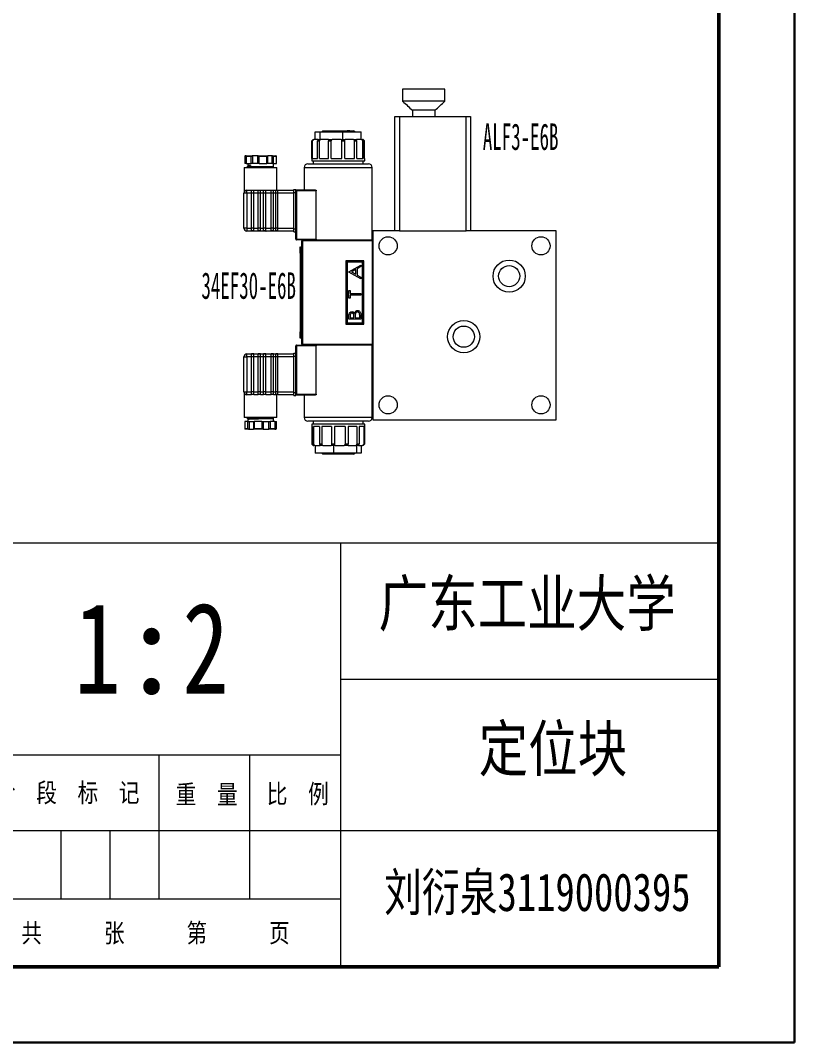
# Model space of a CAD drawing. Header units: millimetres. Extents: x 786 to 1206, y 249 to 546.
# Drawn here: x 1103.5 to 1205.8, y 248.9 to 383.9 of the extents above; entities that cross this region are included whole.
import ezdxf

# ---------------------------------------------------------------- set-up
doc = ezdxf.new("R2010")
doc.units = ezdxf.units.MM
doc.layers.get('0').update_dxf_attribs({"lineweight": 20})
doc.layers.add('10', color=7, linetype='Continuous')
doc.layers.add('总内框线', color=7, linetype='Continuous', lineweight=50)
doc.layers.add('总外框线', color=7, linetype='Continuous', lineweight=30)
doc.styles.add('SLDTEXTSTYLE4', font='TXT', dxfattribs={"width": 0.7})
doc.styles.get("Standard").update_dxf_attribs({"font": '', "height": 3.5})
doc.styles.add('陈杰（2）', font='gbenor.shx', dxfattribs={"width": 0.8, "bigfont": 'gbcbig.shx'})
doc.styles.get('Standard').set_extended_font_data('HYSWLongFangSong')

msp = doc.modelspace()

# ---------------------------------------------------------------- linework, layer by layer
for p, q in [((1195.8448, 535.9074), (1195.8448, 355.9074)), ((1015.8448, 314.9074), (1195.8448, 314.9074)), ((1145.8448, 258.9074), (1145.8448, 314.9074)), ((1195.8448, 314.9074), (1195.8448, 258.9074)), ((1145.8448, 296.9074), (1195.8448, 296.9074)), ((1015.8448, 286.9074), (1145.8448, 286.9074)), ((1121.8448, 267.9074), (1121.8448, 286.9074)), ((1133.8448, 267.9074), (1133.8448, 286.9074)), ((1095.8448, 276.9074), (1145.8448, 276.9074)), ((1108.8448, 276.9074), (1108.8448, 267.9074)), ((1115.3448, 276.9074), (1115.3448, 267.9074)), ((1145.8448, 276.9074), (1195.8448, 276.9074)), ((1095.8448, 267.9074), (1145.8448, 267.9074)), ((1195.8448, 258.9074), (1015.8448, 258.9074))]:
    msp.add_line(p, q)
at = {"color": 7, "linetype": 'Continuous', "lineweight": 15}
for p, q in [((1154.0235, 374.8322), (1154.0235, 373.2322)), ((1159.6235, 374.8322), (1154.0235, 374.8322)), ((1159.6235, 373.2322), (1159.6235, 374.8322)), ((1159.6235, 373.2322), (1154.0235, 373.2322)), ((1155.3235, 372.0322), (1155.3235, 371.2322)), ((1158.3235, 372.0322), (1155.3235, 372.0322)), ((1158.3235, 371.2322), (1158.3235, 372.0322)), ((1153.0235, 356.1322), (1153.0235, 371.2322)), ((1153.0235, 371.2322), (1153.6235, 371.2322)), ((1153.6235, 371.2322), (1153.6235, 356.1322)), ((1153.6235, 371.2322), (1162.4235, 371.2322)), ((1162.4235, 356.1322), (1162.4235, 371.2322)), ((1162.4235, 371.2322), (1163.0235, 371.2322)), ((1163.0235, 371.2322), (1163.0235, 356.1322)), ((1142.4837, 369.1722), (1143.1162, 369.1722)), ((1142.4837, 368.1722), (1142.4837, 369.1722)), ((1143.1162, 369.1722), (1146.149, 369.1722)), ((1143.1162, 368.1722), (1143.1162, 369.1722)), ((1143.4765, 369.3322), (1143.3871, 369.2428)), ((1143.4583, 369.1987), (1143.4125, 369.1722)), ((1143.4765, 369.3322), (1147.5565, 369.3322)), ((1146.149, 369.1722), (1148.5494, 369.1722)), ((1146.149, 368.1722), (1146.149, 369.1722)), ((1147.7165, 369.1722), (1147.5565, 369.3322)), ((1148.5494, 368.1722), (1148.5494, 369.1722)), ((1142.202, 368.1722), (1142.0524, 368.0122)), ((1142.0524, 365.6722), (1142.0524, 368.0122)), ((1142.0524, 368.0122), (1142.1337, 368.0122)), ((1142.1337, 368.0122), (1142.3059, 368.1722)), ((1142.1337, 365.6722), (1142.1337, 368.0122)), ((1142.202, 368.1722), (1142.3059, 368.1722)), ((1142.8529, 368.1722), (1142.3059, 368.1722)), ((1142.8519, 368.1722), (1142.7664, 368.0122)), ((1142.7664, 365.6722), (1142.7664, 368.0122)), ((1142.7664, 368.0122), (1143.0359, 368.0122)), ((1142.8519, 368.1722), (1143.1962, 368.1722)), ((1143.0359, 368.0122), (1143.1962, 368.1722)), ((1143.0359, 365.6722), (1143.0359, 368.0122)), ((1144.2157, 368.1722), (1143.1962, 368.1722)), ((1144.2157, 368.1722), (1144.2173, 368.0122)), ((1144.2157, 368.1722), (1144.7083, 368.1722)), ((1144.2173, 365.6722), (1144.2173, 368.0122)), ((1144.2173, 368.0122), (1144.6028, 368.0122)), ((1144.6028, 368.0122), (1144.7083, 368.1722)), ((1144.6028, 365.6722), (1144.6028, 368.0122)), ((1145.9281, 368.1722), (1144.7083, 368.1722)), ((1145.9281, 368.1722), (1146.0163, 368.0122)), ((1145.9281, 368.1722), (1146.4369, 368.1722)), ((1146.0163, 365.6722), (1146.0163, 368.0122)), ((1146.0163, 368.0122), (1146.4145, 368.0122)), ((1146.4145, 368.0122), (1146.4369, 368.1722)), ((1146.4145, 365.6722), (1146.4145, 368.0122)), ((1147.5303, 368.1722), (1146.4369, 368.1722)), ((1147.5303, 368.1722), (1147.6814, 368.0122)), ((1147.5303, 368.1722), (1147.919, 368.1722)), ((1147.6814, 365.6722), (1147.6814, 368.0122)), ((1147.6814, 368.0122), (1147.9856, 368.0122)), ((1148.5928, 368.1722), (1147.9169, 368.1722)), ((1147.9856, 368.0122), (1147.919, 368.1722)), ((1147.9856, 365.6722), (1147.9856, 368.0122)), ((1148.5928, 368.1722), (1148.7573, 368.1722)), ((1148.5928, 368.1722), (1148.7664, 368.0122)), ((1148.8311, 368.1722), (1148.7466, 368.1722)), ((1148.8951, 368.0122), (1148.7573, 368.1722)), ((1148.7664, 365.6722), (1148.7664, 368.0122)), ((1148.7664, 368.0122), (1148.8951, 368.0122)), ((1148.8311, 368.1722), (1148.9807, 368.0122)), ((1148.8951, 365.6722), (1148.8951, 368.0122)), ((1148.9807, 365.6722), (1148.9807, 368.0122)), ((1133.1688, 365.965), (1133.1688, 365.0222)), ((1133.2596, 366.0222), (1133.2182, 366.0222)), ((1133.3511, 366.0222), (1133.2596, 366.0222)), ((1133.2596, 365.0222), (1133.2596, 366.0222)), ((1133.3357, 365.9808), (1133.3357, 365.0222)), ((1133.3511, 366.0222), (1134.165, 366.0222)), ((1133.3546, 365.9622), (1134.0072, 365.9622)), ((1133.3546, 365.0222), (1133.3546, 365.9622)), ((1134.0072, 365.0222), (1134.0072, 365.9622)), ((1134.2167, 366.0222), (1134.165, 366.0222)), ((1134.9078, 366.0222), (1134.2167, 366.0222)), ((1134.2167, 365.0222), (1134.2167, 366.0222)), ((1134.9078, 365.0222), (1134.9078, 366.0222)), ((1134.9348, 366.0222), (1134.9078, 366.0222)), ((1134.9348, 366.0222), (1136.2033, 366.0222)), ((1135.0765, 365.9622), (1136.0937, 365.9622)), ((1135.0765, 365.0222), (1135.0765, 365.9622)), ((1136.0937, 365.0222), (1136.0937, 365.9622)), ((1136.2137, 366.0222), (1136.2033, 366.0222)), ((1136.7855, 366.0222), (1136.2137, 366.0222)), ((1136.2137, 365.0222), (1136.2137, 366.0222)), ((1136.8402, 366.0222), (1136.7855, 366.0222)), ((1136.7855, 365.0222), (1136.7855, 366.0222)), ((1136.8402, 366.0222), (1137.2948, 366.0222)), ((1136.9785, 365.9622), (1137.343, 365.9622)), ((1136.9785, 365.0222), (1136.9785, 365.9622)), ((1137.343, 365.0222), (1137.343, 365.9622)), ((1137.3443, 365.0222), (1137.3443, 365.965)), ((1133.2596, 365.0222), (1133.1688, 365.0222)), ((1133.3357, 365.0222), (1133.2596, 365.0222)), ((1133.3546, 365.0222), (1133.3357, 365.0222)), ((1133.3546, 365.0222), (1134.0072, 365.0222)), ((1133.5261, 364.6018), (1133.4565, 364.5322)), ((1133.4565, 364.5322), (1133.4565, 364.4722)), ((1133.4565, 364.5322), (1134.8321, 364.5322)), ((1133.5414, 364.6045), (1133.5825, 364.6222)), ((1133.5565, 365.0222), (1133.5565, 364.7106)), ((1133.5825, 364.6222), (1136.9665, 364.6222)), ((1133.9408, 364.7434), (1133.9408, 364.6511)), ((1134.2167, 365.0222), (1134.0072, 365.0222)), ((1134.0565, 364.508), (1134.0565, 364.4722)), ((1134.9078, 365.0222), (1134.2167, 365.0222)), ((1135.0765, 365.0222), (1134.9078, 365.0222)), ((1135.0765, 365.0222), (1136.0937, 365.0222)), ((1136.2137, 365.0222), (1136.0937, 365.0222)), ((1136.7855, 365.0222), (1136.2137, 365.0222)), ((1136.4565, 364.4797), (1136.4565, 364.562)), ((1136.9785, 365.0222), (1136.7855, 365.0222)), ((1136.9565, 364.6222), (1136.9565, 365.0222)), ((1136.9927, 364.5961), (1136.9665, 364.6222)), ((1136.9785, 365.0222), (1137.343, 365.0222)), ((1137.3443, 365.0222), (1137.343, 365.0222)), ((1141.5165, 364.9722), (1149.5165, 364.9722)), ((1142.0165, 365.6722), (1142.0165, 365.3722)), ((1142.0165, 365.6722), (1142.0524, 365.6722)), ((1142.0165, 365.3722), (1149.0165, 365.3722)), ((1142.1337, 365.6722), (1142.7664, 365.6722)), ((1142.2165, 365.3722), (1142.2165, 364.9722)), ((1143.0359, 365.6722), (1144.2173, 365.6722)), ((1144.6028, 365.6722), (1146.0163, 365.6722)), ((1146.4145, 365.6722), (1147.6814, 365.6722)), ((1147.9856, 365.6722), (1148.7664, 365.6722)), ((1148.8165, 364.9722), (1148.8165, 365.3722)), ((1148.8951, 365.6722), (1149.0165, 365.6722)), ((1149.0165, 365.3722), (1149.0165, 365.6722)), ((1133.1065, 364.4722), (1133.1065, 361.2695)), ((1133.1065, 364.4722), (1137.4065, 364.4722)), ((1137.4065, 361.4322), (1137.4065, 364.4722)), ((1141.0165, 364.4722), (1141.0165, 361.5122)), ((1150.0165, 354.9122), (1150.0165, 364.4722)), ((1133.0565, 356.4722), (1133.0565, 361.0722)), ((1133.4565, 361.0722), (1133.0565, 361.0722)), ((1133.4565, 361.0722), (1133.4565, 361.4722)), ((1133.4565, 361.4722), (1134.0565, 361.4722)), ((1133.4565, 361.0722), (1133.4565, 356.4722)), ((1134.0565, 361.0722), (1133.4565, 361.0722)), ((1134.0565, 361.0722), (1134.0565, 361.4722)), ((1134.3565, 361.4322), (1134.0565, 361.4322)), ((1134.0565, 356.4722), (1134.0565, 361.0722)), ((1134.3565, 361.0722), (1134.0565, 361.0722)), ((1134.3565, 361.0722), (1134.3565, 361.4722)), ((1134.3565, 361.4722), (1134.9565, 361.4722)), ((1134.3565, 356.4722), (1134.3565, 361.0722)), ((1134.9565, 361.0722), (1134.3565, 361.0722)), ((1134.9565, 361.0722), (1134.9565, 361.4722)), ((1135.2565, 361.4322), (1134.9565, 361.4322)), ((1134.9565, 356.4722), (1134.9565, 361.0722)), ((1135.2565, 361.0722), (1134.9565, 361.0722)), ((1135.2565, 361.0722), (1135.2565, 361.4722)), ((1135.2565, 361.4722), (1135.6565, 361.4722)), ((1135.2565, 356.4722), (1135.2565, 361.0722)), ((1135.6565, 361.0722), (1135.2565, 361.0722)), ((1135.6565, 361.0722), (1135.6565, 361.4722)), ((1135.9565, 361.4322), (1135.6565, 361.4322)), ((1135.6565, 356.4722), (1135.6565, 361.0722)), ((1135.9565, 361.0722), (1135.6565, 361.0722)), ((1135.9565, 361.0722), (1135.9565, 361.4722)), ((1135.9565, 361.4722), (1136.6565, 361.4722)), ((1135.9565, 356.4722), (1135.9565, 361.0722)), ((1136.6565, 361.0722), (1135.9565, 361.0722)), ((1136.6565, 361.0722), (1136.6565, 361.4722)), ((1136.9565, 361.4322), (1136.6565, 361.4322)), ((1136.6565, 356.4722), (1136.6565, 361.0722)), ((1136.9565, 361.0722), (1136.6565, 361.0722)), ((1136.9565, 361.0722), (1136.9565, 361.4722)), ((1136.9565, 361.4722), (1137.2565, 361.4722)), ((1136.9565, 356.4722), (1136.9565, 361.0722)), ((1137.2565, 361.0722), (1136.9565, 361.0722)), ((1137.2565, 361.0722), (1137.2565, 361.4722)), ((1137.5565, 361.4322), (1137.2565, 361.4322)), ((1137.2565, 356.4722), (1137.2565, 361.0722)), ((1137.5565, 361.0722), (1137.2565, 361.0722)), ((1137.5565, 361.0722), (1137.5565, 361.4722)), ((1137.5565, 361.4722), (1139.6565, 361.4722)), ((1139.6565, 361.0722), (1137.5565, 361.0722)), ((1137.5565, 356.4722), (1137.5565, 361.0722)), ((1139.6565, 361.1722), (1139.6565, 361.5722)), ((1139.6565, 361.5722), (1139.9165, 361.5722)), ((1139.6565, 356.3722), (1139.6565, 361.1722)), ((1139.6565, 361.1722), (1139.9165, 361.1722)), ((1139.9165, 361.4122), (1139.9165, 361.5722)), ((1139.9165, 355.0122), (1139.9165, 361.4122)), ((1140.0078, 361.4122), (1139.9165, 361.4122)), ((1142.6103, 361.4122), (1140.0078, 361.4122)), ((1140.0078, 361.4122), (1140.0078, 355.0122)), ((1140.0165, 361.5122), (1142.4834, 361.5122)), ((1142.6103, 355.0122), (1142.6103, 361.4122)), ((1133.4565, 356.4722), (1133.0565, 356.4722)), ((1133.4565, 356.4722), (1134.0565, 356.4722)), ((1133.4565, 356.4722), (1133.4565, 356.0722)), ((1134.0565, 356.0722), (1134.0565, 356.4722)), ((1134.3565, 356.4722), (1134.0565, 356.4722)), ((1134.3565, 356.0722), (1134.3565, 356.4722)), ((1134.3565, 356.4722), (1134.9565, 356.4722)), ((1134.9565, 356.0722), (1134.9565, 356.4722)), ((1135.2565, 356.4722), (1134.9565, 356.4722)), ((1135.2565, 356.4722), (1135.6565, 356.4722)), ((1135.2565, 356.0722), (1135.2565, 356.4722)), ((1135.6565, 356.0722), (1135.6565, 356.4722)), ((1135.9565, 356.4722), (1135.6565, 356.4722)), ((1135.9565, 356.0722), (1135.9565, 356.4722)), ((1135.9565, 356.4722), (1136.6565, 356.4722)), ((1136.6565, 356.0722), (1136.6565, 356.4722)), ((1136.9565, 356.4722), (1136.6565, 356.4722)), ((1136.9565, 356.0722), (1136.9565, 356.4722)), ((1136.9565, 356.4722), (1137.2565, 356.4722)), ((1137.2565, 356.0722), (1137.2565, 356.4722)), ((1137.5565, 356.4722), (1137.2565, 356.4722)), ((1137.5565, 356.4722), (1139.6565, 356.4722)), ((1137.5565, 356.0722), (1137.5565, 356.4722)), ((1134.0565, 356.0722), (1133.4565, 356.0722)), ((1134.3565, 356.1122), (1134.0565, 356.1122)), ((1134.3565, 356.0722), (1134.0565, 356.0722)), ((1134.9565, 356.0722), (1134.3565, 356.0722)), ((1135.2565, 356.1122), (1134.9565, 356.1122)), ((1135.2565, 356.0722), (1134.9565, 356.0722)), ((1135.6565, 356.0722), (1135.2565, 356.0722)), ((1135.9565, 356.1122), (1135.6565, 356.1122)), ((1135.9565, 356.0722), (1135.6565, 356.0722)), ((1136.6565, 356.0722), (1135.9565, 356.0722)), ((1136.9565, 356.1122), (1136.6565, 356.1122)), ((1136.9565, 356.0722), (1136.6565, 356.0722)), ((1137.2565, 356.0722), (1136.9565, 356.0722)), ((1137.5565, 356.1122), (1137.2565, 356.1122)), ((1137.5565, 356.0722), (1137.2565, 356.0722)), ((1139.6565, 356.0722), (1137.5565, 356.0722)), ((1139.6565, 355.9722), (1139.6565, 356.3722)), ((1139.6565, 356.3722), (1139.9165, 356.3722)), ((1139.6565, 355.9722), (1139.9165, 355.9722)), ((1150.1165, 356.1322), (1150.1165, 331.1322)), ((1153.0235, 356.1322), (1150.1165, 356.1322)), ((1153.6235, 356.1322), (1153.0235, 356.1322)), ((1153.6235, 356.1322), (1162.4235, 356.1322)), ((1163.0235, 356.1322), (1162.4235, 356.1322)), ((1174.3156, 356.1322), (1163.0235, 356.1322)), ((1174.3156, 331.1322), (1174.3156, 356.1322)), ((1140.0078, 355.0122), (1139.9165, 355.0122)), ((1140.0078, 355.0122), (1142.6103, 355.0122)), ((1142.4834, 354.9122), (1140.0165, 354.9122)), ((1140.4365, 353.9322), (1140.4365, 353.5722)), ((1140.5165, 353.9722), (1140.4765, 353.9722)), ((1140.5165, 352.1222), (1140.5165, 353.9722)), ((1140.5165, 353.9722), (1140.7165, 353.9722)), ((1140.7165, 354.8122), (1140.7765, 354.8722)), ((1140.7165, 341.1322), (1140.7165, 354.8122)), ((1140.7165, 354.8122), (1140.7765, 354.8122)), ((1140.7765, 354.8722), (1144.4889, 354.8722)), ((1140.7765, 354.8122), (1140.7765, 354.8722)), ((1140.7765, 354.8122), (1140.7765, 341.1322)), ((1150.0565, 354.8122), (1140.7765, 354.8122)), ((1141.0165, 354.9122), (1141.0565, 354.8722)), ((1142.4834, 354.9122), (1150.0165, 354.9122)), ((1146.5442, 354.8722), (1150.0565, 354.8722)), ((1149.9765, 354.8722), (1150.0165, 354.9122)), ((1150.0565, 354.8722), (1150.0565, 354.8122)), ((1150.0565, 354.8722), (1150.1165, 354.8122)), ((1150.0565, 341.1322), (1150.0565, 354.8122)), ((1150.0565, 354.8122), (1150.1165, 354.8122)), ((1140.4365, 353.5722), (1140.4365, 353.2122)), ((1140.4765, 353.1722), (1140.5165, 353.1722)), ((1140.5163, 352.1185), (1140.5165, 352.1185)), ((1140.5163, 352.1185), (1140.5163, 351.8313)), ((1140.5163, 351.8313), (1140.5165, 351.8313)), ((1140.5163, 351.8313), (1140.5163, 351.7781)), ((1140.5163, 351.7781), (1140.5165, 351.7781)), ((1140.5163, 351.7781), (1140.5163, 351.693)), ((1140.5163, 351.693), (1140.5165, 351.693)), ((1140.5163, 351.6717), (1140.5165, 351.6717)), ((1140.5163, 351.6717), (1140.5163, 351.5937)), ((1140.5163, 351.5937), (1140.5165, 351.5937)), ((1140.5163, 351.5937), (1140.5163, 351.5547)), ((1140.5163, 351.5547), (1140.5165, 351.5547)), ((1140.5163, 351.5547), (1140.5163, 351.5476)), ((1140.5163, 351.5476), (1140.5165, 351.5476)), ((1140.5163, 351.5476), (1140.5163, 351.4944)), ((1140.5163, 351.4944), (1140.5165, 351.4944)), ((1140.5163, 351.4944), (1140.5163, 351.4164)), ((1140.5163, 351.4164), (1140.5163, 351.3632)), ((1140.5163, 351.4164), (1140.5165, 351.4164)), ((1140.5163, 351.3632), (1140.5165, 351.3632)), ((1140.5163, 351.3632), (1140.5163, 351.3561)), ((1140.5163, 351.3561), (1140.5165, 351.3561)), ((1140.5163, 351.3561), (1140.5163, 351.3171)), ((1140.5163, 351.3171), (1140.5165, 351.3171)), ((1140.5163, 351.3171), (1140.5163, 351.2391)), ((1140.5163, 351.2391), (1140.5165, 351.2391)), ((1140.5163, 351.1717), (1140.5163, 350.8278)), ((1140.5163, 351.1717), (1140.5165, 351.1717)), ((1140.5165, 352.1222), (1140.7165, 352.1222)), ((1140.5165, 351.5222), (1140.5165, 352.1222)), ((1140.5165, 351.5222), (1140.5167, 351.5222)), ((1140.5165, 351.5222), (1140.5165, 344.7222)), ((1140.5165, 351.1222), (1140.5167, 351.1222)), ((1140.5167, 351.1222), (1140.5167, 351.5222)), ((1140.5167, 345.1222), (1140.5167, 351.1222)), ((1140.5167, 351.1222), (1140.7165, 351.1222)), ((1148.9116, 352.1673), (1146.5214, 352.1673)), ((1146.5214, 352.1673), (1146.5214, 343.7771)), ((1146.7165, 351.9722), (1146.5214, 352.1673)), ((1146.7165, 351.9722), (1146.7165, 343.9722)), ((1148.7165, 351.9722), (1146.7165, 351.9722)), ((1146.9255, 350.7169), (1148.5255, 351.5989)), ((1147.8486, 351.022), (1147.2579, 350.6963)), ((1147.8486, 350.3704), (1147.8486, 351.022)), ((1148.5255, 351.3954), (1148.0127, 351.1127)), ((1148.0127, 351.1127), (1148.0127, 350.2803)), ((1148.5255, 351.5989), (1148.5255, 351.3954)), ((1148.7165, 351.9722), (1148.9116, 352.1673)), ((1148.7165, 343.9722), (1148.7165, 351.9722)), ((1148.9116, 343.7771), (1148.9116, 352.1673)), ((1140.5163, 350.8278), (1140.5165, 350.8278)), ((1140.5163, 350.8278), (1140.5163, 350.8101)), ((1140.5163, 350.8101), (1140.5165, 350.8101)), ((1140.5163, 350.7321), (1140.5165, 350.7321)), ((1140.5163, 350.6647), (1140.5165, 350.6647)), ((1140.5163, 350.6647), (1140.5163, 350.5193)), ((1140.5163, 350.5193), (1140.5163, 350.4378)), ((1140.5163, 350.5193), (1140.5165, 350.5193)), ((1140.5163, 350.4378), (1140.5165, 350.4378)), ((1140.5163, 350.264), (1140.5165, 350.264)), ((1140.5163, 350.264), (1140.5163, 349.9201)), ((1140.5163, 349.9201), (1140.5165, 349.9201)), ((1140.5163, 349.9201), (1140.5163, 349.9023)), ((1140.5163, 349.9023), (1140.5165, 349.9023)), ((1140.5163, 349.8243), (1140.5165, 349.8243)), ((1140.5163, 349.757), (1140.5165, 349.757)), ((1140.5163, 349.757), (1140.5163, 349.6116)), ((1146.9255, 350.6758), (1146.9255, 350.7169)), ((1148.5255, 349.7938), (1146.9255, 350.6758)), ((1147.2579, 350.6963), (1147.8486, 350.3704)), ((1148.0127, 350.2803), (1148.5255, 349.9973)), ((1148.5255, 349.9973), (1148.5255, 349.7938)), ((1140.5163, 349.6116), (1140.5165, 349.6116)), ((1140.5163, 349.6116), (1140.5163, 349.53)), ((1140.5163, 349.53), (1140.5165, 349.53)), ((1140.5163, 349.3244), (1140.5165, 349.3244)), ((1140.5163, 349.179), (1140.5165, 349.179)), ((1140.5163, 349.179), (1140.5163, 349.1364)), ((1140.5163, 349.1364), (1140.5165, 349.1364)), ((1140.5163, 348.9379), (1140.5163, 348.562)), ((1140.5163, 348.9379), (1140.5165, 348.9379)), ((1140.5163, 348.562), (1140.5165, 348.562)), ((1140.5163, 348.562), (1140.5163, 348.5266)), ((1140.5163, 348.5266), (1140.5165, 348.5266)), ((1140.5163, 348.4485), (1140.5163, 348.1046)), ((1140.5163, 348.4485), (1140.5165, 348.4485)), ((1140.5163, 348.1046), (1140.5165, 348.1046)), ((1140.5163, 348.1046), (1140.5163, 348.0869)), ((1140.5163, 348.0869), (1140.5165, 348.0869)), ((1140.5163, 348.0408), (1140.5165, 348.0408)), ((1140.5163, 348.0408), (1140.5163, 347.9628)), ((1140.5163, 347.9628), (1140.5163, 347.9238)), ((1140.5163, 347.9628), (1140.5165, 347.9628)), ((1140.5163, 347.9238), (1140.5165, 347.9238)), ((1140.5163, 347.9238), (1140.5163, 347.9167)), ((1140.5163, 347.9167), (1140.5165, 347.9167)), ((1140.5163, 347.9167), (1140.5163, 347.8635)), ((1140.5163, 347.8635), (1140.5165, 347.8635)), ((1140.5163, 347.8635), (1140.5163, 347.7855)), ((1140.5163, 347.7855), (1140.5165, 347.7855)), ((1140.5163, 347.7855), (1140.5163, 347.7323)), ((1140.5163, 347.7323), (1140.5165, 347.7323)), ((1140.5163, 347.7323), (1140.5163, 347.7252)), ((1140.5163, 347.7252), (1140.5163, 347.6862)), ((1140.5163, 347.7252), (1140.5165, 347.7252)), ((1140.5163, 347.6862), (1140.5165, 347.6862)), ((1140.5163, 347.6862), (1140.5163, 347.6082)), ((1140.5163, 347.6082), (1140.5165, 347.6082)), ((1140.5163, 347.5621), (1140.5165, 347.5621)), ((1140.5163, 347.3848), (1140.5165, 347.3848)), ((1140.5163, 347.1898), (1140.5165, 347.1898)), ((1140.5163, 347.1082), (1140.5165, 347.1082)), ((1146.9255, 348.2553), (1147.0896, 348.2553)), ((1146.9255, 347.2092), (1146.9255, 348.2553)), ((1147.0896, 347.2092), (1146.9255, 347.2092)), ((1147.0896, 348.2553), (1147.0896, 347.8246)), ((1147.0896, 347.8246), (1148.5255, 347.8246)), ((1148.5255, 347.6399), (1147.0896, 347.6399)), ((1147.0896, 347.6399), (1147.0896, 347.2092)), ((1148.5255, 347.8246), (1148.5255, 347.6399)), ((1140.5163, 346.9309), (1140.5165, 346.9309)), ((1140.5163, 346.7359), (1140.5165, 346.7359)), ((1140.5163, 346.1899), (1140.5163, 346.0126)), ((1140.5163, 346.1899), (1140.5165, 346.1899)), ((1140.5163, 346.0126), (1140.5165, 346.0126)), ((1140.5163, 345.8211), (1140.5165, 345.8211)), ((1140.5163, 345.8034), (1140.5165, 345.8034)), ((1140.5163, 345.7395), (1140.5163, 345.6509)), ((1140.5163, 345.7395), (1140.5165, 345.7395)), ((1140.5163, 345.6509), (1140.5163, 345.4559)), ((1140.5163, 345.6509), (1140.5165, 345.6509)), ((1140.5163, 345.4559), (1140.5165, 345.4559)), ((1140.5163, 345.4559), (1140.5163, 345.4523)), ((1140.5163, 345.4523), (1140.5165, 345.4523)), ((1140.5163, 345.4523), (1140.5163, 345.3708)), ((1140.5163, 345.3708), (1140.5165, 345.3708)), ((1140.5163, 344.8353), (1140.5165, 344.8353)), ((1140.5163, 344.8353), (1140.5163, 344.8141)), ((1140.5163, 344.8141), (1140.5163, 344.4666)), ((1140.5163, 344.8141), (1140.5165, 344.8141)), ((1140.5163, 344.4666), (1140.5165, 344.4666)), ((1140.5163, 344.4666), (1140.5163, 344.4559)), ((1140.5163, 344.4559), (1140.5165, 344.4559)), ((1140.5163, 344.3992), (1140.5165, 344.3992)), ((1140.5163, 344.3992), (1140.5163, 344.3856)), ((1140.5163, 344.3815), (1140.5165, 344.3815)), ((1140.5163, 344.3141), (1140.5165, 344.3141)), ((1140.5163, 344.3141), (1140.5163, 344.034)), ((1140.5165, 345.1222), (1140.5167, 345.1222)), ((1140.5165, 344.1222), (1140.5165, 344.7222)), ((1140.5167, 344.7222), (1140.5165, 344.7222)), ((1140.5167, 345.1222), (1140.7165, 345.1222)), ((1140.5167, 344.7222), (1140.5167, 345.1222)), ((1146.9255, 344.4604), (1146.9255, 344.8351)), ((1148.5255, 344.4604), (1146.9255, 344.4604)), ((1147.0896, 344.8701), (1147.0896, 344.6451)), ((1147.0896, 344.6451), (1147.6025, 344.6451)), ((1147.6025, 344.6451), (1147.6025, 344.7563)), ((1147.7666, 344.755), (1147.7666, 344.6451)), ((1147.7666, 344.6451), (1148.3614, 344.6451)), ((1148.3614, 344.6451), (1148.3614, 344.8816)), ((1148.5255, 344.9778), (1148.5255, 344.4604)), ((1140.5163, 344.034), (1140.5165, 344.034)), ((1140.5163, 343.917), (1140.5163, 343.8354)), ((1140.5163, 343.917), (1140.5165, 343.917)), ((1140.5163, 343.8354), (1140.5165, 343.8354)), ((1140.5163, 343.8354), (1140.5163, 343.5482)), ((1140.5163, 343.5482), (1140.5165, 343.5482)), ((1140.5165, 344.1222), (1140.7165, 344.1222)), ((1140.5165, 341.9722), (1140.5165, 344.1222)), ((1146.7165, 343.9722), (1146.5214, 343.7771)), ((1146.5214, 343.7771), (1148.9116, 343.7771)), ((1146.7165, 343.9722), (1148.7165, 343.9722)), ((1148.7165, 343.9722), (1148.9116, 343.7771)), ((1140.4365, 342.7322), (1140.4365, 342.3722)), ((1140.4365, 342.3722), (1140.4365, 342.0122)), ((1140.5165, 342.7722), (1140.4765, 342.7722)), ((1140.4765, 341.9722), (1140.5165, 341.9722)), ((1140.5165, 342.6845), (1140.5165, 342.3722)), ((1140.5165, 342.3722), (1140.5165, 342.06)), ((1140.5165, 341.9722), (1140.7165, 341.9722)), ((1139.9165, 334.5322), (1139.9165, 340.9322)), ((1139.9165, 340.9322), (1140.0078, 340.9322)), ((1142.6103, 340.9322), (1140.0078, 340.9322)), ((1140.0078, 340.9322), (1140.0078, 334.5322)), ((1140.0165, 341.0322), (1142.4834, 341.0322)), ((1140.7165, 341.1322), (1140.7765, 341.1322)), ((1140.7765, 341.0722), (1140.7165, 341.1322)), ((1140.7765, 341.1322), (1150.0565, 341.1322)), ((1140.7765, 341.0722), (1140.7765, 341.1322)), ((1145.4903, 341.0722), (1140.7765, 341.0722)), ((1141.0565, 341.0722), (1141.0165, 341.0322)), ((1150.0165, 341.0322), (1142.4834, 341.0322)), ((1142.6103, 334.5322), (1142.6103, 340.9322)), ((1145.5165, 341.0722), (1144.4889, 341.0722)), ((1146.5442, 341.0722), (1145.5165, 341.0722)), ((1150.0565, 341.0722), (1145.5428, 341.0722)), ((1150.0165, 341.0322), (1149.9765, 341.0722)), ((1150.0165, 331.4722), (1150.0165, 341.0322)), ((1150.0565, 341.1322), (1150.0565, 341.0722)), ((1150.0565, 341.1322), (1150.1165, 341.1322)), ((1150.1165, 341.1322), (1150.0565, 341.0722)), ((1133.0565, 334.8722), (1133.0565, 339.4722)), ((1133.0565, 339.4722), (1133.4565, 339.4722)), ((1133.4565, 339.4722), (1133.4565, 339.8722)), ((1133.4565, 339.8722), (1134.0565, 339.8722)), ((1133.4565, 339.4722), (1133.4565, 334.8722)), ((1134.0565, 339.4722), (1133.4565, 339.4722)), ((1134.0565, 339.4722), (1134.0565, 339.8722)), ((1134.3565, 339.8722), (1134.0565, 339.8722)), ((1134.3565, 339.8322), (1134.0565, 339.8322)), ((1134.0565, 334.8722), (1134.0565, 339.4722)), ((1134.3565, 339.4722), (1134.0565, 339.4722)), ((1134.3565, 339.4722), (1134.3565, 339.8722)), ((1134.3565, 339.8722), (1134.9565, 339.8722)), ((1134.3565, 334.8722), (1134.3565, 339.4722)), ((1134.9565, 339.4722), (1134.3565, 339.4722)), ((1134.9565, 339.4722), (1134.9565, 339.8722)), ((1135.2565, 339.8722), (1134.9565, 339.8722)), ((1135.2565, 339.8322), (1134.9565, 339.8322)), ((1134.9565, 334.8722), (1134.9565, 339.4722)), ((1135.2565, 339.4722), (1134.9565, 339.4722)), ((1135.2565, 339.4722), (1135.2565, 339.8722)), ((1135.2565, 339.8722), (1135.6565, 339.8722)), ((1135.2565, 334.8722), (1135.2565, 339.4722)), ((1135.6565, 339.4722), (1135.2565, 339.4722)), ((1135.6565, 339.4722), (1135.6565, 339.8722)), ((1135.9565, 339.8722), (1135.6565, 339.8722)), ((1135.9565, 339.8322), (1135.6565, 339.8322)), ((1135.6565, 334.8722), (1135.6565, 339.4722)), ((1135.9565, 339.4722), (1135.6565, 339.4722)), ((1135.9565, 339.4722), (1135.9565, 339.8722)), ((1135.9565, 339.8722), (1136.6565, 339.8722)), ((1135.9565, 334.8722), (1135.9565, 339.4722)), ((1136.6565, 339.4722), (1135.9565, 339.4722)), ((1136.6565, 339.4722), (1136.6565, 339.8722)), ((1136.9565, 339.8722), (1136.6565, 339.8722)), ((1136.9565, 339.8322), (1136.6565, 339.8322)), ((1136.6565, 334.8722), (1136.6565, 339.4722)), ((1136.9565, 339.4722), (1136.6565, 339.4722)), ((1136.9565, 339.4722), (1136.9565, 339.8722)), ((1136.9565, 339.8722), (1137.2565, 339.8722)), ((1136.9565, 334.8722), (1136.9565, 339.4722)), ((1137.2565, 339.4722), (1136.9565, 339.4722)), ((1137.2565, 339.4722), (1137.2565, 339.8722)), ((1137.5565, 339.8722), (1137.2565, 339.8722)), ((1137.5565, 339.8322), (1137.2565, 339.8322)), ((1137.2565, 334.8722), (1137.2565, 339.4722)), ((1137.5565, 339.4722), (1137.2565, 339.4722)), ((1137.5565, 339.4722), (1137.5565, 339.8722)), ((1137.5565, 339.8722), (1139.6565, 339.8722)), ((1137.5565, 334.8722), (1137.5565, 339.4722)), ((1139.6565, 339.4722), (1137.5565, 339.4722)), ((1139.6565, 339.5722), (1139.6565, 339.9722)), ((1139.6565, 339.9722), (1139.9165, 339.9722)), ((1139.6565, 334.7722), (1139.6565, 339.5722)), ((1139.6565, 339.5722), (1139.9165, 339.5722)), ((1133.0565, 334.8722), (1133.4565, 334.8722)), ((1133.4565, 334.4722), (1133.4565, 334.8722)), ((1133.4565, 334.8722), (1134.0565, 334.8722)), ((1134.0565, 334.4722), (1134.0565, 334.8722)), ((1134.3565, 334.8722), (1134.0565, 334.8722)), ((1134.3565, 334.8722), (1134.9565, 334.8722)), ((1134.3565, 334.4722), (1134.3565, 334.8722)), ((1134.9565, 334.4722), (1134.9565, 334.8722)), ((1135.2565, 334.8722), (1134.9565, 334.8722)), ((1135.2565, 334.8722), (1135.6565, 334.8722)), ((1135.2565, 334.4722), (1135.2565, 334.8722)), ((1135.6565, 334.4722), (1135.6565, 334.8722)), ((1135.9565, 334.8722), (1135.6565, 334.8722)), ((1135.9565, 334.4722), (1135.9565, 334.8722)), ((1135.9565, 334.8722), (1136.6565, 334.8722)), ((1136.6565, 334.4722), (1136.6565, 334.8722)), ((1136.9565, 334.8722), (1136.6565, 334.8722)), ((1136.9565, 334.8722), (1137.2565, 334.8722)), ((1136.9565, 334.4722), (1136.9565, 334.8722)), ((1137.2565, 334.4722), (1137.2565, 334.8722)), ((1137.5565, 334.8722), (1137.2565, 334.8722)), ((1137.5565, 334.4722), (1137.5565, 334.8722)), ((1137.5565, 334.8722), (1139.6565, 334.8722)), ((1133.1065, 334.675), (1133.1065, 331.4722)), ((1134.0565, 334.4722), (1133.4565, 334.4722)), ((1134.3565, 334.5122), (1134.0565, 334.5122)), ((1134.9565, 334.4722), (1134.3565, 334.4722)), ((1135.2565, 334.5122), (1134.9565, 334.5122)), ((1135.6565, 334.4722), (1135.2565, 334.4722)), ((1135.9565, 334.5122), (1135.6565, 334.5122)), ((1136.6565, 334.4722), (1135.9565, 334.4722)), ((1136.9565, 334.5122), (1136.6565, 334.5122)), ((1137.2565, 334.4722), (1136.9565, 334.4722)), ((1137.5565, 334.5122), (1137.2565, 334.5122)), ((1137.4065, 331.4722), (1137.4065, 334.5122)), ((1139.6565, 334.4722), (1137.5565, 334.4722)), ((1139.6565, 334.7722), (1139.9165, 334.7722)), ((1139.6565, 334.3722), (1139.6565, 334.7722)), ((1139.6565, 334.3722), (1139.9165, 334.3722)), ((1139.9165, 334.3722), (1139.9165, 334.5322)), ((1139.9165, 334.5322), (1140.0078, 334.5322)), ((1140.0078, 334.5322), (1142.6103, 334.5322)), ((1142.4834, 334.4322), (1140.0165, 334.4322)), ((1141.0165, 334.4322), (1141.0165, 331.4722)), ((1135.2565, 331.4722), (1133.1065, 331.4722)), ((1133.1688, 330.9222), (1133.1688, 329.9795)), ((1133.1688, 330.9222), (1133.1701, 330.9222)), ((1133.5346, 330.9222), (1133.1701, 330.9222)), ((1133.1701, 330.9222), (1133.1701, 329.9822)), ((1133.4565, 331.4722), (1133.4565, 331.4122)), ((1133.4565, 331.4122), (1133.5261, 331.3427)), ((1133.7619, 331.4122), (1133.4565, 331.4122)), ((1133.5346, 330.9222), (1133.7276, 330.9222)), ((1133.5346, 330.9222), (1133.5346, 329.9822)), ((1133.5565, 331.2339), (1133.5565, 330.9222)), ((1133.7276, 330.9222), (1134.2994, 330.9222)), ((1133.7276, 330.9222), (1133.7276, 329.9222)), ((1133.8024, 331.301), (1133.9408, 331.2934)), ((1133.9408, 331.2934), (1133.9752, 331.2677)), ((1134.0565, 331.3148), (1134.0565, 331.271)), ((1134.2994, 330.9222), (1134.4194, 330.9222)), ((1134.2994, 330.9222), (1134.2994, 329.9222)), ((1134.4194, 330.9222), (1134.4194, 329.9822)), ((1135.4365, 330.9222), (1134.4194, 330.9222)), ((1137.4065, 331.4722), (1135.2565, 331.4722)), ((1135.4365, 330.9222), (1135.4365, 329.9822)), ((1135.4365, 330.9222), (1135.6053, 330.9222)), ((1135.6053, 330.9222), (1136.2963, 330.9222)), ((1135.6053, 330.9222), (1135.6053, 329.9222)), ((1135.7354, 331.3222), (1135.9299, 331.3222)), ((1136.9665, 331.3222), (1135.9299, 331.3222)), ((1136.2963, 330.9222), (1136.5059, 330.9222)), ((1136.2963, 330.9222), (1136.2963, 329.9222)), ((1136.4565, 331.3337), (1136.4565, 331.3951)), ((1137.1585, 330.9222), (1136.5059, 330.9222)), ((1136.5059, 330.9222), (1136.5059, 329.9822)), ((1136.8473, 331.421), (1136.9346, 331.4722)), ((1136.9565, 330.9222), (1136.9565, 331.3222)), ((1136.9665, 331.3222), (1136.9927, 331.3484)), ((1137.1585, 330.9222), (1137.1774, 330.9222)), ((1137.1585, 330.9222), (1137.1585, 329.9822)), ((1137.1774, 329.9637), (1137.1774, 330.9222)), ((1137.1774, 330.9222), (1137.2535, 330.9222)), ((1137.2535, 330.9222), (1137.3443, 330.9222)), ((1137.2535, 330.9222), (1137.2535, 329.9222)), ((1137.3443, 329.9795), (1137.3443, 330.9222)), ((1145.5165, 330.9722), (1141.5165, 330.9722)), ((1142.2165, 330.9722), (1142.2165, 330.5722)), ((1149.5165, 330.9722), (1145.5165, 330.9722)), ((1148.8165, 330.5722), (1148.8165, 330.9722)), ((1150.1165, 331.1322), (1174.3156, 331.1322)), ((1133.5346, 329.9822), (1133.1701, 329.9822)), ((1133.6728, 329.9222), (1133.2182, 329.9222)), ((1133.6728, 329.9222), (1133.7276, 329.9222)), ((1133.7276, 329.9222), (1134.2994, 329.9222)), ((1134.2994, 329.9222), (1134.3098, 329.9222)), ((1135.5783, 329.9222), (1134.3098, 329.9222)), ((1135.4365, 329.9822), (1134.4194, 329.9822)), ((1135.5783, 329.9222), (1135.6053, 329.9222)), ((1135.6053, 329.9222), (1136.2963, 329.9222)), ((1136.2963, 329.9222), (1136.3481, 329.9222)), ((1137.162, 329.9222), (1136.3481, 329.9222)), ((1137.1585, 329.9822), (1136.5059, 329.9822)), ((1137.162, 329.9222), (1137.2535, 329.9222)), ((1137.2535, 329.9222), (1137.2948, 329.9222)), ((1142.0165, 330.5722), (1142.0165, 330.2722)), ((1145.7279, 330.5722), (1142.0165, 330.5722)), ((1142.1379, 330.2722), (1142.0165, 330.2722)), ((1142.0524, 330.2722), (1142.0524, 327.9322)), ((1142.1379, 330.2722), (1142.1379, 327.9322)), ((1143.0475, 330.2722), (1142.2666, 330.2722)), ((1142.2666, 330.2722), (1142.2666, 327.9322)), ((1143.0475, 330.2722), (1143.0475, 327.9322)), ((1144.6186, 330.2722), (1143.3517, 330.2722)), ((1143.3517, 330.2722), (1143.3517, 327.9322)), ((1144.6186, 330.2722), (1144.6186, 327.9322)), ((1146.4303, 330.2722), (1145.0168, 330.2722)), ((1145.0168, 330.2722), (1145.0168, 327.9322)), ((1149.0165, 330.5722), (1145.7279, 330.5722)), ((1146.4303, 330.2722), (1146.4303, 327.9322)), ((1147.9972, 330.2722), (1146.8158, 330.2722)), ((1146.8158, 330.2722), (1146.8158, 327.9322)), ((1147.9972, 330.2722), (1147.9972, 327.9322)), ((1148.8994, 330.2722), (1148.2667, 330.2722)), ((1148.2667, 330.2722), (1148.2667, 327.9322)), ((1148.8994, 330.2722), (1148.8994, 327.9322)), ((1149.0165, 330.2722), (1148.9807, 330.2722)), ((1148.9807, 330.2722), (1148.9807, 327.9322)), ((1149.0165, 330.2722), (1149.0165, 330.5722)), ((1142.202, 327.7722), (1142.0524, 327.9322)), ((1142.2666, 327.9322), (1142.1379, 327.9322)), ((1142.1379, 327.9322), (1142.2758, 327.7722)), ((1142.202, 327.7722), (1142.2864, 327.7722)), ((1142.4403, 327.7722), (1142.2666, 327.9322)), ((1142.4403, 327.7722), (1142.2758, 327.7722)), ((1142.4403, 327.7722), (1143.1162, 327.7722)), ((1142.4837, 327.7722), (1142.4837, 326.7722)), ((1144.884, 326.7722), (1142.4837, 326.7722)), ((1143.3517, 327.9322), (1143.0475, 327.9322)), ((1143.0475, 327.9322), (1143.1141, 327.7722)), ((1143.5028, 327.7722), (1143.1141, 327.7722)), ((1143.5028, 327.7722), (1143.3517, 327.9322)), ((1143.3871, 326.7016), (1143.4765, 326.6122)), ((1143.4125, 326.7722), (1143.4583, 326.7458)), ((1143.5028, 327.7722), (1144.5961, 327.7722)), ((1144.6186, 327.9322), (1144.5961, 327.7722)), ((1145.1049, 327.7722), (1144.5961, 327.7722)), ((1145.0168, 327.9322), (1144.6186, 327.9322)), ((1144.884, 327.7722), (1144.884, 326.7722)), ((1147.9169, 326.7722), (1144.884, 326.7722)), ((1145.1049, 327.7722), (1145.0168, 327.9322)), ((1145.1049, 327.7722), (1146.3248, 327.7722)), ((1146.4303, 327.9322), (1146.3248, 327.7722)), ((1146.8173, 327.7722), (1146.3248, 327.7722)), ((1146.8158, 327.9322), (1146.4303, 327.9322)), ((1146.8173, 327.7722), (1146.8158, 327.9322)), ((1146.8173, 327.7722), (1147.8368, 327.7722)), ((1147.5565, 326.6122), (1147.7165, 326.7722)), ((1147.9972, 327.9322), (1147.8368, 327.7722)), ((1148.1812, 327.7722), (1147.8368, 327.7722)), ((1147.9169, 327.7722), (1147.9169, 326.7722)), ((1148.5494, 326.7722), (1147.9169, 326.7722)), ((1148.2667, 327.9322), (1147.9972, 327.9322)), ((1148.1802, 327.7722), (1148.7272, 327.7722)), ((1148.1812, 327.7722), (1148.2667, 327.9322)), ((1148.5494, 327.7722), (1148.5494, 326.7722)), ((1148.8994, 327.9322), (1148.7272, 327.7722)), ((1148.8311, 327.7722), (1148.7272, 327.7722)), ((1148.8311, 327.7722), (1148.9807, 327.9322)), ((1148.9807, 327.9322), (1148.8994, 327.9322)), ((1147.5055, 326.6122), (1143.4765, 326.6122)), ((1147.5565, 326.6122), (1147.5055, 326.6122))]:
    msp.add_line(p, q, dxfattribs=at)
at = {"color": 8, "linetype": 'Continuous', "lineweight": 15}
for p, q in [((1141.0165, 364.4722), (1150.0165, 364.4722)), ((1140.4765, 353.9722), (1140.4765, 353.5722)), ((1140.4765, 353.5722), (1140.4765, 353.1722)), ((1140.4765, 342.7722), (1140.4765, 342.3722)), ((1140.4765, 342.3722), (1140.4765, 341.9722)), ((1145.5165, 331.4722), (1141.0165, 331.4722)), ((1150.0165, 331.4722), (1145.5165, 331.4722))]:
    msp.add_line(p, q, dxfattribs=at)
at = {"color": 7, "linetype": 'Continuous', "lineweight": 15}
for centre, radius in [((1152.1165, 354.1322), 1.2), ((1172.3165, 354.1322), 1.2), ((1168.1165, 350.1322), 2.13), ((1168.1165, 350.1322), 1.4), ((1162.1165, 342.1322), 2.13), ((1162.1165, 342.1322), 1.4), ((1152.1165, 333.1322), 1.2), ((1172.3165, 333.1322), 1.2)]:
    msp.add_circle(centre, radius, dxfattribs=at)
for centre, radius, start, end in [((1141.5165, 364.4722), 0.5, 90, 180), ((1149.5165, 364.4722), 0.5, 0, 90), ((1133.4565, 361.0722), 0.4, 90, 180), ((1140.0165, 361.4122), 0.1, 90, 180), ((1140.3012, 361.4371), 0.2944, 165.203189, 184.834562), ((1133.4565, 356.4722), 0.4, 180, 270), ((1140.0165, 355.0122), 0.1, 180, 270), ((1140.3012, 354.9874), 0.2944, 175.165689, 194.79656), ((1140.4765, 353.9322), 0.04, 90, 180), ((1140.4765, 353.2122), 0.04, 180, 270), ((1140.4765, 342.7322), 0.04, 90, 180), ((1140.4765, 342.0122), 0.04, 180, 270), ((1140.0165, 340.9322), 0.1, 90, 180), ((1140.3012, 340.9571), 0.2944, 165.203321, 184.834411), ((1133.4565, 339.4722), 0.4, 90, 180), ((1133.4565, 334.8722), 0.4, 180, 270), ((1140.0165, 334.5322), 0.1, 180, 270), ((1140.3012, 334.5074), 0.2944, 175.165394, 194.796929), ((1141.5165, 331.4722), 0.5, 180, 270), ((1149.5165, 331.4722), 0.5, 270, 0)]:
    msp.add_arc(centre, radius, start, end, dxfattribs=at)
for points, knots in [([(1154.0235, 373.2322), (1154.2467, 373.0337), (1154.6869, 372.6421), (1155.1133, 372.2336), (1155.3235, 372.0322)], [0, 0, 0, 0, 0.50707617, 1, 1, 1, 1]), ([(1158.3235, 372.0322), (1158.5337, 372.2336), (1158.9601, 372.6421), (1159.4003, 373.0337), (1159.6235, 373.2322)], [0, 0, 0, 0, 0.49292384, 1, 1, 1, 1]), ([(1143.391, 369.239), (1143.3902, 369.2398), (1143.3876, 369.2424), (1143.4494, 369.2464), (1143.5696, 369.2514), (1143.7497, 369.2567), (1143.9772, 369.262), (1144.2488, 369.267), (1144.5545, 369.272), (1144.8874, 369.2771), (1145.2359, 369.2824), (1145.5907, 369.2877), (1145.9418, 369.2927), (1146.2787, 369.2976), (1146.6789, 369.3042), (1146.9127, 369.3091), (1147.0621, 369.3122)], [0, 0, 0, 0, 0.03378428, 0.10492845, 0.17606691, 0.24675846, 0.31744979, 0.38779451, 0.45813483, 0.52829542, 0.59845616, 0.66800495, 0.73755397, 0.80713013, 0.87670524, 1, 1, 1, 1]), ([(1147.0621, 369.3122), (1146.9047, 369.3071), (1146.592, 369.2969), (1146.0121, 369.283), (1145.4385, 369.27), (1144.9016, 369.2569), (1144.4074, 369.2447), (1143.9894, 369.2325), (1143.6711, 369.2195), (1143.4955, 369.2072), (1143.4282, 369.1991), (1143.4597, 369.1947), (1143.4606, 369.1946)], [0, 0, 0, 0, 0.12742008, 0.2532332, 0.35892864, 0.466461, 0.5721565, 0.6778522, 0.7853844, 0.89107999, 0.99677566, 1, 1, 1, 1]), ([(1143.7308, 369.2211), (1143.6705, 369.2226), (1143.5556, 369.2257), (1143.4921, 369.2288), (1143.462, 369.2303)], [0, 0, 0, 0, 0.52560921, 1, 1, 1, 1]), ([(1147.0621, 369.3122), (1146.9135, 369.3002), (1146.6162, 369.2762), (1146.104, 369.2469), (1145.6638, 369.2242), (1145.2172, 369.2005), (1144.8988, 369.1833), (1144.6946, 369.1722)], [0, 0, 0, 0, 0.24604337, 0.4920869, 0.62616816, 0.76025332, 1, 1, 1, 1]), ([(1133.1706, 365.965), (1133.1704, 365.9659), (1133.1699, 365.9684), (1133.1858, 365.9877), (1133.2066, 366.0098), (1133.2182, 366.0222)], [0, 0, 0, 0, 0.20333103, 0.5516853, 1, 1, 1, 1]), ([(1133.3511, 366.0222), (1133.345, 366.0097), (1133.3339, 365.9869), (1133.3357, 365.966), (1133.3485, 365.9635), (1133.3546, 365.9622)], [0, 0, 0, 0, 0.392329762, 0.71374567, 1, 1, 1, 1]), ([(1134.0072, 365.9622), (1134.0228, 365.9636), (1134.0538, 365.9663), (1134.1102, 365.9875), (1134.1453, 366.0097), (1134.165, 366.0222)], [0, 0, 0, 0, 0.30493743, 0.6089179, 1, 1, 1, 1]), ([(1134.9348, 366.0222), (1134.9481, 366.0097), (1134.9724, 365.9869), (1135.0237, 365.966), (1135.0596, 365.9635), (1135.0765, 365.9622)], [0, 0, 0, 0, 0.39231966, 0.71374592, 1, 1, 1, 1]), ([(1136.0937, 365.9622), (1136.1098, 365.9636), (1136.142, 365.9663), (1136.1812, 365.9875), (1136.1953, 366.0097), (1136.2033, 366.0222)], [0, 0, 0, 0, 0.30493652, 0.60891479, 1, 1, 1, 1]), ([(1136.8402, 366.0222), (1136.8597, 366.0097), (1136.8951, 365.9869), (1136.9445, 365.966), (1136.9676, 365.9635), (1136.9785, 365.9622)], [0, 0, 0, 0, 0.39232614, 0.71373999, 1, 1, 1, 1]), ([(1137.343, 365.9622), (1137.3436, 365.9636), (1137.3447, 365.9663), (1137.3275, 365.9875), (1137.3066, 366.0097), (1137.2948, 366.0222)], [0, 0, 0, 0, 0.304835979, 0.608805174, 1, 1, 1, 1]), ([(1133.4754, 364.4722), (1133.4756, 364.4735), (1133.4765, 364.4788), (1133.6024, 364.489), (1133.8654, 364.5021), (1134.2786, 364.5164), (1134.6469, 364.527), (1134.8321, 364.5322)], [0, 0, 0, 0, 0.06282329, 0.27473257, 0.48302122, 0.74004793, 1, 1, 1, 1]), ([(1133.6386, 364.6667), (1133.6085, 364.6494), (1133.5753, 364.6301), (1133.542, 364.6109), (1133.5388, 364.609)], [0, 0, 0, 0, 0.90271836, 1, 1, 1, 1]), ([(1133.9408, 364.7434), (1133.8561, 364.7394), (1133.6852, 364.7312), (1133.5598, 364.7181), (1133.5482, 364.7059), (1133.6261, 364.6953), (1133.7483, 364.6884), (1133.7951, 364.6857)], [0, 0, 0, 0, 0.21557188, 0.43489096, 0.65046251, 0.86603358, 1, 1, 1, 1]), ([(1133.5628, 364.6222), (1133.591, 364.6272), (1133.6469, 364.637), (1133.8433, 364.6464), (1133.9408, 364.6511)], [0, 0, 0, 0, 0.50351634, 1, 1, 1, 1]), ([(1133.6519, 364.6668), (1133.6519, 364.6685), (1133.6518, 364.6744), (1133.7473, 364.6839), (1133.8841, 364.6909), (1133.9408, 364.6938)], [0, 0, 0, 0, 0.19628702, 0.66671263, 1, 1, 1, 1]), ([(1136.9835, 364.5869), (1136.9899, 364.586), (1137.0218, 364.5818), (1136.8829, 364.5744), (1136.5727, 364.5637), (1136.094, 364.5542), (1135.5221, 364.5435), (1135.0846, 364.5365), (1134.8606, 364.5327), (1134.8321, 364.5322)], [0, 0, 0, 0, 0.04580428, 0.22834361, 0.41332281, 0.59840044, 0.78497998, 0.97257849, 1, 1, 1, 1]), ([(1136.2824, 364.4722), (1136.3844, 364.4763), (1136.5902, 364.4844), (1136.7886, 364.4975), (1136.8867, 364.5097), (1136.8749, 364.5219), (1136.7457, 364.5351), (1136.5969, 364.5439), (1136.4748, 364.5487), (1136.4565, 364.5494)], [0, 0, 0, 0, 0.16101555, 0.32483136, 0.48584742, 0.64686353, 0.81067925, 0.97169543, 1, 1, 1, 1]), ([(1142.4834, 361.5122), (1142.5059, 361.5096), (1142.5396, 361.5056), (1142.5785, 361.4797), (1142.5981, 361.4566), (1142.6086, 361.4336), (1142.6098, 361.419), (1142.6103, 361.4122)], [0, 0, 0, 0, 0.42297446, 0.63296024, 0.79584698, 0.90561118, 1, 1, 1, 1]), ([(1135.9565, 356.0722), (1135.9614, 356.0722), (1135.9744, 356.0722), (1135.9761, 356.0722), (1135.9771, 356.0722)], [0, 0, 0, 0, 0.38063988, 1, 1, 1, 1]), ([(1142.6103, 355.0122), (1142.6095, 355.0042), (1142.608, 354.9882), (1142.5955, 354.9638), (1142.5708, 354.9376), (1142.5312, 354.9166), (1142.4996, 354.9137), (1142.4834, 354.9122)], [0, 0, 0, 0, 0.11228347, 0.22365857, 0.401666, 0.69456232, 1, 1, 1, 1]), ([(1147.6624, 345.2127), (1147.6863, 345.2836), (1147.7246, 345.3971), (1147.8384, 345.5173), (1147.9523, 345.5789), (1148.0341, 345.5856), (1148.0714, 345.5887)], [0, 0, 0, 0, 0.3694087, 0.59169837, 0.81421881, 1, 1, 1, 1]), ([(1148.0714, 345.5887), (1148.1172, 345.5843), (1148.2092, 345.5756), (1148.3392, 345.4937), (1148.4433, 345.3663), (1148.5149, 345.1858), (1148.5217, 345.0521), (1148.5255, 344.9778)], [0, 0, 0, 0, 0.16141642, 0.32383104, 0.52810799, 0.73729779, 1, 1, 1, 1]), ([(1146.9255, 344.8351), (1146.927, 344.903), (1146.9301, 345.0393), (1146.9743, 345.2199), (1147.0696, 345.3487), (1147.1843, 345.4293), (1147.2757, 345.4398), (1147.322, 345.4451)], [0, 0, 0, 0, 0.249901654, 0.502174303, 0.666426175, 0.830970323, 1, 1, 1, 1]), ([(1147.3249, 345.2604), (1147.2992, 345.2582), (1147.2517, 345.2541), (1147.1918, 345.2169), (1147.1422, 345.1594), (1147.0954, 345.0428), (1147.092, 344.9403), (1147.0896, 344.8701)], [0, 0, 0, 0, 0.14943608, 0.27619637, 0.40237125, 0.59052622, 1, 1, 1, 1]), ([(1147.322, 345.4451), (1147.3647, 345.4409), (1147.4505, 345.4326), (1147.5587, 345.3634), (1147.6252, 345.284), (1147.6528, 345.231), (1147.6624, 345.2127)], [0, 0, 0, 0, 0.29283739, 0.58804414, 0.85743514, 1, 1, 1, 1]), ([(1147.6025, 344.7563), (1147.6016, 344.8103), (1147.5999, 344.9189), (1147.5772, 345.0616), (1147.5165, 345.1697), (1147.4459, 345.231), (1147.3773, 345.2577), (1147.339, 345.2597), (1147.3249, 345.2604)], [0, 0, 0, 0, 0.252784017, 0.507342766, 0.6640162, 0.82160571, 0.934264156, 1, 1, 1, 1]), ([(1147.7855, 345.1002), (1147.7814, 345.0716), (1147.7733, 345.0144), (1147.7677, 344.8991), (1147.767, 344.8126), (1147.7666, 344.755)], [0, 0, 0, 0, 0.25041785, 0.50061916, 1, 1, 1, 1]), ([(1148.0714, 345.404), (1148.0438, 345.4014), (1147.9884, 345.3961), (1147.9075, 345.3463), (1147.832, 345.2552), (1147.7993, 345.1634), (1147.7869, 345.1066), (1147.7855, 345.1002)], [0, 0, 0, 0, 0.18204286, 0.36554377, 0.61357129, 0.95615064, 1, 1, 1, 1]), ([(1148.3614, 344.8816), (1148.3605, 344.9376), (1148.3586, 345.0499), (1148.3339, 345.2), (1148.2657, 345.3132), (1148.1857, 345.3803), (1148.1144, 345.4018), (1148.0788, 345.4036), (1148.0714, 345.404)], [0, 0, 0, 0, 0.25303538, 0.5075955, 0.67298871, 0.83924397, 0.966475, 1, 1, 1, 1]), ([(1142.4834, 341.0322), (1142.5059, 341.0296), (1142.5396, 341.0256), (1142.5785, 340.9997), (1142.5981, 340.9766), (1142.6086, 340.9536), (1142.6098, 340.939), (1142.6103, 340.9322)], [0, 0, 0, 0, 0.42297445, 0.63296196, 0.79584703, 0.90561283, 1, 1, 1, 1]), ([(1142.6103, 334.5322), (1142.6095, 334.5242), (1142.608, 334.5082), (1142.5955, 334.4838), (1142.5708, 334.4576), (1142.5312, 334.4366), (1142.4996, 334.4337), (1142.4834, 334.4322)], [0, 0, 0, 0, 0.11228351, 0.22365866, 0.40166617, 0.69456261, 1, 1, 1, 1]), ([(1133.7619, 331.4122), (1133.6925, 331.4014), (1133.5538, 331.3798), (1133.4961, 331.3587), (1133.5259, 331.3466), (1133.5288, 331.3454)], [0, 0, 0, 0, 0.47397278, 0.94797366, 1, 1, 1, 1]), ([(1133.5388, 331.3355), (1133.542, 331.3336), (1133.5753, 331.3144), (1133.6085, 331.2951), (1133.6386, 331.2778)], [0, 0, 0, 0, 0.09728195, 1, 1, 1, 1]), ([(1133.5701, 331.2339), (1133.5666, 331.2354), (1133.554, 331.2411), (1133.6527, 331.2507), (1133.859, 331.2639), (1134.1681, 331.2761), (1134.5492, 331.2883), (1134.9787, 331.3013), (1135.3865, 331.3124), (1135.6327, 331.3193), (1135.7354, 331.3222)], [0, 0, 0, 0, 0.05365396, 0.19385654, 0.3364969, 0.47669956, 0.6169022, 0.7595431, 0.89974527, 1, 1, 1, 1]), ([(1136.8294, 331.4398), (1136.8443, 331.4381), (1136.8957, 331.4323), (1136.8696, 331.4226), (1136.7513, 331.4094), (1136.5243, 331.3972), (1136.2132, 331.385), (1135.836, 331.3719), (1135.4196, 331.3597), (1134.9921, 331.3475), (1134.5824, 331.3344), (1134.2193, 331.3222), (1133.9251, 331.31), (1133.7269, 331.2969), (1133.6304, 331.2865), (1133.6462, 331.28), (1133.6519, 331.2777)], [0, 0, 0, 0, 0.031245134, 0.107856537, 0.185800135, 0.26241164, 0.339023087, 0.416966356, 0.493577754, 0.57018943, 0.648132913, 0.724744466, 0.801356049, 0.879299361, 0.95591082, 1, 1, 1, 1]), ([(1133.7619, 331.4122), (1133.8726, 331.4169), (1134.0815, 331.4257), (1134.509, 331.4384), (1134.9616, 331.4515), (1135.3926, 331.4624), (1135.6483, 331.4694), (1135.7534, 331.4722)], [0, 0, 0, 0, 0.23299379, 0.43941269, 0.64942032, 0.8558402, 1, 1, 1, 1]), ([(1135.9299, 331.3222), (1136.0785, 331.3253), (1136.3757, 331.3314), (1136.729, 331.3401), (1136.9642, 331.3492), (1136.9777, 331.3551), (1136.9835, 331.3576)], [0, 0, 0, 0, 0.247169928, 0.494331331, 0.782256459, 1, 1, 1, 1]), ([(1136.9983, 331.3602), (1136.9642, 331.3635), (1136.8956, 331.3701), (1136.6746, 331.3779), (1136.4866, 331.3818), (1136.4565, 331.3824)], [0, 0, 0, 0, 0.45316878, 0.91239486, 1, 1, 1, 1]), ([(1133.1701, 329.9822), (1133.1695, 329.9809), (1133.1684, 329.9781), (1133.1855, 329.957), (1133.2065, 329.9348), (1133.2182, 329.9222)], [0, 0, 0, 0, 0.304835979, 0.608805174, 1, 1, 1, 1]), ([(1133.6728, 329.9222), (1133.6534, 329.9348), (1133.618, 329.9576), (1133.5686, 329.9785), (1133.5455, 329.981), (1133.5346, 329.9822)], [0, 0, 0, 0, 0.39232614, 0.71373999, 1, 1, 1, 1]), ([(1134.4194, 329.9822), (1134.4033, 329.9809), (1134.3711, 329.9781), (1134.3318, 329.957), (1134.3177, 329.9348), (1134.3098, 329.9222)], [0, 0, 0, 0, 0.30493652, 0.60891479, 1, 1, 1, 1]), ([(1135.5783, 329.9222), (1135.5649, 329.9348), (1135.5406, 329.9576), (1135.4894, 329.9785), (1135.4535, 329.981), (1135.4365, 329.9822)], [0, 0, 0, 0, 0.39231966, 0.71374592, 1, 1, 1, 1]), ([(1136.5059, 329.9822), (1136.4903, 329.9809), (1136.4592, 329.9781), (1136.4028, 329.957), (1136.3678, 329.9348), (1136.3481, 329.9222)], [0, 0, 0, 0, 0.30493743, 0.6089179, 1, 1, 1, 1]), ([(1137.162, 329.9222), (1137.1681, 329.9348), (1137.1792, 329.9576), (1137.1774, 329.9785), (1137.1645, 329.981), (1137.1585, 329.9822)], [0, 0, 0, 0, 0.39232795, 0.71374447, 1, 1, 1, 1]), ([(1137.343, 329.9822), (1137.3436, 329.9809), (1137.3447, 329.9781), (1137.3275, 329.957), (1137.3066, 329.9348), (1137.2948, 329.9222)], [0, 0, 0, 0, 0.30483644, 0.6088061, 1, 1, 1, 1]), ([(1146.8194, 326.7722), (1146.6334, 326.7694), (1146.2613, 326.7637), (1145.7032, 326.7556), (1145.2426, 326.7493), (1144.8816, 326.7443), (1144.5406, 326.7392), (1144.229, 326.7339), (1143.9567, 326.7287), (1143.7295, 326.7236), (1143.554, 326.7187), (1143.4381, 326.7135), (1143.3825, 326.709), (1143.3888, 326.7064), (1143.391, 326.7055)], [0, 0, 0, 0, 0.1351315, 0.27027733, 0.34751913, 0.42475725, 0.50184819, 0.57893898, 0.65533665, 0.73173454, 0.80815939, 0.8845818, 0.96023462, 1, 1, 1, 1]), ([(1143.6432, 326.7283), (1143.5922, 326.7313), (1143.4711, 326.7384), (1143.4394, 326.7494), (1143.5107, 326.7617), (1143.6611, 326.769), (1143.7271, 326.7722)], [0, 0, 0, 0, 0.20569203, 0.48798082, 0.77517512, 1, 1, 1, 1])]:
    msp.add_open_spline(points, degree=3, knots=knots, dxfattribs=at)
at = {"layer": '总内框线'}
for p, q in [((1195.8448, 535.9074), (1195.8448, 258.9074)), ((1195.8448, 258.9074), (795.8448, 258.9074))]:
    msp.add_line(p, q, dxfattribs=at)
at = {"layer": '总外框线'}
for p, q in [((1205.8448, 545.9074), (1205.8448, 248.9074)), ((1205.8448, 248.9074), (785.8448, 248.9074))]:
    msp.add_line(p, q, dxfattribs=at)

# ---------------------------------------------------------------- texts
at = {"attachment_point": 1, "style": '陈杰（2）'}
for s, insert, char_height, width in [('{\\fSimSun|b0|i0|c134|p2;广东工业大学}', (1150.8543, 309.9157), 6, 93.019286), ('{\\fSimSun|b0|i0|c134|p2;定位块}', (1164.0805, 290.7297), 6, 93.019286), ('{\\fSimSun|b0|i0|c134|p2;阶\u3000段\u3000标\u3000记}', (1100.1487, 283.16), 2.5, 93.019286), ('{\\fSimSun|b0|i0|c134|p2;重\u3000量}', (1124.0316, 282.9315), 2.5, 93.019286), ('{\\fSimSun|b0|i0|c134|p2;比\u3000例}', (1136.0835, 283.001), 2.5, 93.019286), ('{\\fHYSWLongFangSong|b1|i0|c134|p2;\\W1;刘衍泉3119000395}', (1151.5793, 271.2782), 5, 97.824291), ('{\\fSimSun|b0|i0|c134|p2;共\u3000\u3000\u3000张\u3000\u3000\u3000第\u3000\u3000\u3000页}', (1103.6419, 264.635), 2.5, 93.019286)]:
    msp.add_mtext(s, dxfattribs=dict(at, insert=insert, char_height=char_height, width=width))
at = {"insert": (1120.8448, 300.9074), "char_height": 12, "attachment_point": 5}
msp.add_mtext_dynamic_manual_height_columns('1{\\fNSimSun|b0|i0|c134|p49;:}2', width=50, gutter_width=17.5, heights=[0], dxfattribs=at)
at = {"layer": '10', "char_height": 3.5, "attachment_point": 1, "style": 'SLDTEXTSTYLE4'}
for s, insert in [('{\\fHYSWLongFangSong|b0|i0|c134|p2;ALF3-E6B}', (1164.6349, 370.2951)), ('{\\fHYSWLongFangSong|b0|i0|c134|p2;34EF30-E6B}', (1127.4348, 350.6334))]:
    msp.add_mtext(s, dxfattribs=dict(at, insert=insert))

doc.saveas('drawing.dxf')
